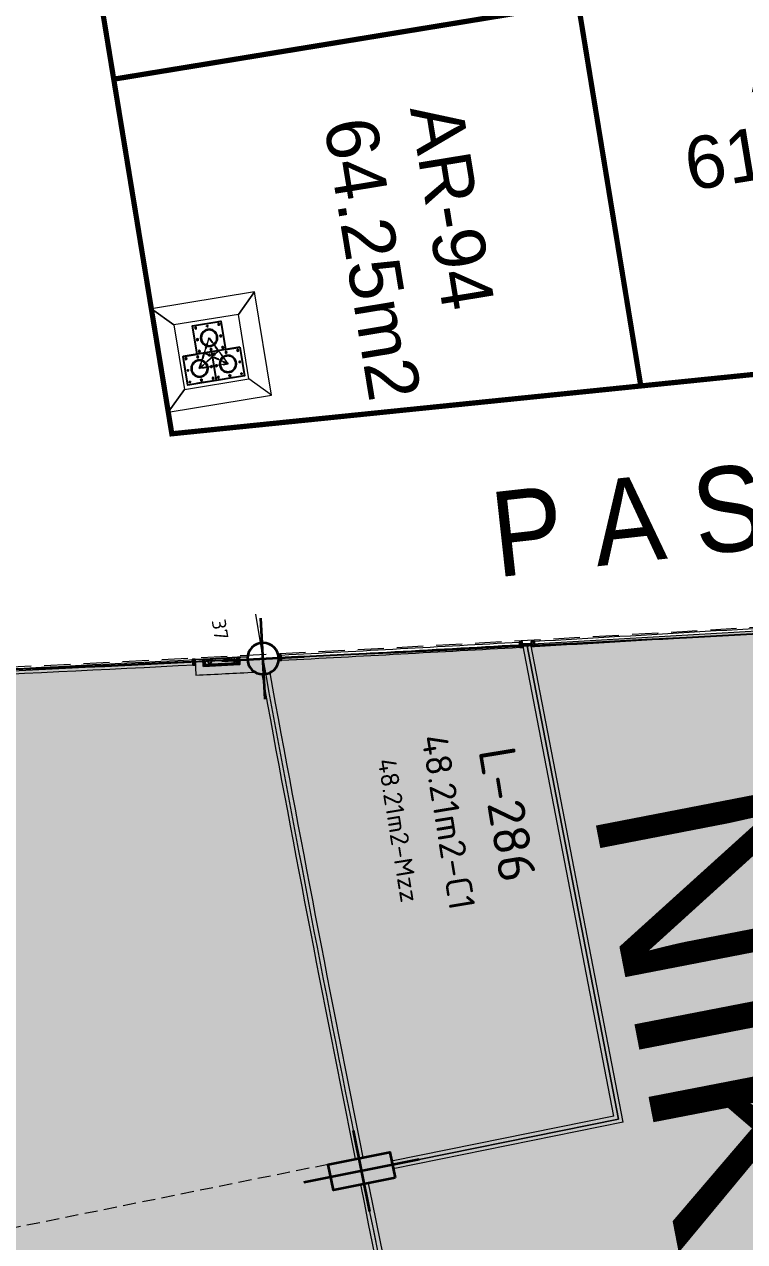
# Model space of a CAD drawing. Header units: metres. Extents: x 2 to 659295185, y -28 to 1124222152.
# Drawn here: x 655435.71 to 655449.48, y 1126392.74 to 1126416 of the extents above; entities that cross this region are included whole.
import ezdxf
from ezdxf.enums import TextEntityAlignment as Align

# ---------------------------------------------------------------- set-up
doc = ezdxf.new("R2010")
doc.units = ezdxf.units.M
doc.header["$MEASUREMENT"] = 0
for name, pattern in [('CCSM_C1_CUERPO EL$0$DASHED', [0.75, 0.5, -0.25]), ('CCSM_C1_CUERPO QR$0$CONTINUA', [0]), ('CCSM_C1_CUERPO QR$0$HIDDEN', [0.375, 0.25, -0.125]), ('CCSM_XREF ESTRUCTURA15$0$ACAD_ISO10W100', [18, 12, -3, 0, -3]), ('CCSM_XREF ESTRUCTURA15$0$DASHED2', [0.375, 0.25, -0.125]), ('CCSM_XREF ESTRUCTURA15$0$MITTE', [2, 1.25, -0.25, 0.25, -0.25]), ('CONTINUA', [0]), ('DASHDOT', [1, 0.5, -0.25, 0, -0.25]), ('DASHED', [0.75, 0.5, -0.25])]:
    doc.linetypes.add(name, pattern=pattern)
doc.layers.get('0').update_dxf_attribs({"linetype": 'CONTINUOUS'})
for name, color, linetype in [('CCSM_C1_CUERPO BJ$0$A-LOCAL ID', 7, 'CONTINUOUS'), ('CCSM_C1_CUERPO BJ$0$ID_Nº LOCAL', 7, 'CONTINUOUS'), ('CCSM_C1_CUERPO D.dwg 19-03-12$0$A-PEDESTAL', 4, 'CONTINUOUS'), ('CCSM_C1_CUERPO EL$0$A-PROYECCIONES', 5, 'CCSM_C1_CUERPO EL$0$DASHED'), ('CCSM_C1_CUERPO QR$0$A-EQUIPOS', 9, 'CONTINUOUS'), ('CCSM_C1_CUERPO QR$0$A-FRENTE DE LOCAL', 4, 'CONTINUOUS'), ('CCSM_C1_CUERPO QR$0$A-LOCAL ID', 7, 'CONTINUOUS'), ('CCSM_C1_CUERPO QR$0$A-MARCOS LOCALES', 4, 'CONTINUOUS'), ('CCSM_C1_CUERPO QR$0$A-PARED', 2, 'CCSM_C1_CUERPO QR$0$CONTINUA'), ('CCSM_C1_CUERPO QR$0$A_PROYECCION', 5, 'CONTINUOUS'), ('CCSM_C1_CUERPO QR$0$ID_AREA EXACTA', 7, 'CONTINUOUS'), ('CCSM_C1_CUERPO QR$0$ID_Nº LOCAL', 7, 'CONTINUOUS'), ('CCSM_C1_CUERPO QR$0$ID_RUBRO', 7, 'CONTINUOUS'), ('CCSM_XREF ESTRUCTURA15$0$A_EJES', 8, 'CCSM_XREF ESTRUCTURA15$0$ACAD_ISO10W100'), ('CCSM_XREF ESTRUCTURA15$0$A_PLANCHAS BASE', 57, 'CONTINUOUS'), ('CCSM_XREF ESTRUCTURA15$0$A_PROYECCION', 8, 'CCSM_XREF ESTRUCTURA15$0$DASHED2'), ('CCSM_XREF ESTRUCTURA15$0$PS_MIDLINE', 1, 'CCSM_XREF ESTRUCTURA15$0$MITTE'), ('CCSM_XREF ESTRUCTURA15$0$PS_SOLID', 2, 'CONTINUOUS'), ('CCSM_XREF ESTRUCTURA15$0$txt100', 2, 'CONTINUOUS'), ('CCSM_XREF KIOSKOSE$0$Kiosco General', 154, 'CONTINUOUS'), ('MESAS DE FERIA', 7, 'CONTINUOUS')]:
    doc.layers.add(name, color=color, linetype=linetype)
doc.layers.add('CCSM_C1_CUERPO QR$0$A-AREAS COMERCIALES', color=151, linetype='CONTINUOUS', plot=False)
for name, color, linetype, lineweight in [('CCSM_C1_CUERPO QR$0$ENUMERACIÓN DE CAJETIN DE EXTINSIÓN', 8, 'CONTINUOUS', 0), ('CCSM_XREF ESTRUCTURA15$0$E-CD-COLUMNA', 2, 'CONTINUOUS', 35), ('CCSM_XREF ESTRUCTURA15$0$E-CR-COLUMNA', 2, 'CONTINUOUS', 35), ('LOCALES ASIGNADOS', 41, 'DASHDOT', 0), ('LOCALES PROPIOS', 101, 'CONTINUA', 0), ('NOMBRES LOCATARIOS', 7, 'CONTINUA', 0)]:
    doc.layers.add(name, color=color, linetype=linetype, lineweight=lineweight)
doc.styles.add('CCSM_C1_CUERPO BJ$0$ROMANS', font='romans__.ttf')
doc.styles.add('CCSM_C1_CUERPO BJ$0$sigo', font='arial.ttf', dxfattribs={"width": 0.9})
doc.styles.add('CCSM_C1_CUERPO QR$0$ROMANS', font='romans__.ttf')
doc.styles.add('CCSM_XREF KIOSKOSE$0$Standard', font='txt')
doc.styles.get("Standard").update_dxf_attribs({"font": 'tahoma.ttf'})

# ---------------------------------------------------------------- blocks, each defined once
blk = doc.blocks.new('CCSM_C1_CUERPO QR$0$MARCO LOCAL-PARED')
for points in [[(655585.328, 1126575.539), (655585.378, 1126575.539), (655585.378, 1126575.439), (655585.328, 1126575.439)], [(655585.333, 1126575.534), (655585.373, 1126575.534), (655585.373, 1126575.444), (655585.333, 1126575.444)], [(655585.393, 1126575.539), (655585.393, 1126575.534), (655585.383, 1126575.534), (655585.383, 1126575.489), (655585.553, 1126575.489), (655585.553, 1126575.534), (655585.543, 1126575.534), (655585.543, 1126575.539), (655585.558, 1126575.539), (655585.558, 1126575.484), (655585.378, 1126575.484), (655585.378, 1126575.539)], [(655585.608, 1126575.539), (655585.558, 1126575.539), (655585.558, 1126575.439), (655585.608, 1126575.439)], [(655585.603, 1126575.534), (655585.563, 1126575.534), (655585.563, 1126575.444), (655585.603, 1126575.444)]]:
    blk.add_lwpolyline(points, close=True)
blk = doc.blocks.new('CCSM_C1_CUERPO QR$0$MARCO LOCAL-COLUMNA')
at = {"layer": 'CCSM_C1_CUERPO QR$0$A-MARCOS LOCALES'}
for points in [[(655585.123, 1126575.588), (655585.173, 1126575.588), (655585.173, 1126575.488), (655585.123, 1126575.488)], [(655585.128, 1126575.583), (655585.168, 1126575.583), (655585.168, 1126575.493), (655585.128, 1126575.493)]]:
    blk.add_lwpolyline(points, close=True, dxfattribs=at)
blk = doc.blocks.new('CCSM_C1_CUERPO QR$0$CAJA DE MANGUERA')
for points in [[(0.444, 0.073), (0.473, -0.106), (0.44, -0.111), (0.417, 0.034), (-0.406, -0.1), (-0.382, -0.246), (-0.415, -0.251), (-0.444, -0.073)], [(0.417, 0.034), (0.44, -0.111), (-0.382, -0.246), (-0.406, -0.1)], [(0.299, 0.008), (0.393, -0.108), (0.246, -0.132)], [(-0.378, -0.123), (-0.288, -0.201), (-0.303, -0.111), (-0.363, -0.214)]]:
    blk.add_lwpolyline(points, close=True)
for points in [[(-0.295, -0.156), (-0.019, -0.111), (-0.012, -0.152)], [(-0.248, -0.149), (-0.241, -0.193)], [(-0.196, -0.14), (-0.189, -0.185)], [(-0.151, -0.133), (-0.144, -0.177)], [(-0.107, -0.125), (-0.1, -0.17)], [(-0.062, -0.118), (-0.055, -0.163)]]:
    blk.add_lwpolyline(points)
blk = doc.blocks.new('CCSM_C1_CUERPO QR$0$IDENT LOCAL')
at = {"style": 'CCSM_C1_CUERPO QR$0$ROMANS'}
for tag, height, p in [('NºLOCAL', 0.7, (0.038, 1.827)), ('AREA-EXACTA', 0.5, (0, 0.85)), ('RUBRO', 0.35, (0, 0)), ('USO', 0.35, (0, -0.85))]:
    blk.add_attdef(tag, text='', height=height, dxfattribs=at).set_placement(p, align=Align.BOTTOM_CENTER)
blk = doc.blocks.new('CCSM_XREF ESTRUCTURA15$0$CCSM_COLUM REDONDA')
at = {"color": 5}
for p, q in [((0, 0.774), (0, -0.774)), ((-0.789, 0), (0.789, 0))]:
    blk.add_line(p, q, dxfattribs=at)
blk.add_circle((0, 0), 0.3)
blk = doc.blocks.new('CCSM_XREF ESTRUCTURA15$0$COLUM REC 120x50 mid')
at = {"color": 5}
for p, q in [((0, 1.124), (0, -1.124)), ((-0.789, 0), (0.789, 0))]:
    blk.add_line(p, q, dxfattribs=at)
at = {"color": 2}
blk.add_lwpolyline([(-0.25, 0.6), (-0.25, -0.6), (0.25, -0.6), (0.25, 0.6)], close=True, dxfattribs=at)
blk = doc.blocks.new('CCSM_XREF ESTRUCTURA15$0$baric')
at = {"layer": 'CCSM_XREF ESTRUCTURA15$0$A_PROYECCION'}
for p, q in [((0, 0), (550, 0)), ((275, -550), (0, 0)), ((0, 0), (412.5, -275)), ((550, 0), (137.5, -275)), ((550, 0), (275, -550))]:
    blk.add_line(p, q, dxfattribs=at)
blk = doc.blocks.new('CCSM_XREF ESTRUCTURA15$0$COLUMNAS D')
at = {"color": 7}
for p, q in [((655441.309, 1126414.035), (655440.766, 1126413.946)), ((655441.038, 1126413.99), (655441.127, 1126413.447))]:
    blk.add_line(p, q, dxfattribs=at)
blk.add_lwpolyline([(655441.581, 1126414.079), (655441.669, 1126413.536), (655440.584, 1126413.358), (655440.495, 1126413.901), (655440.766, 1126413.946), (655440.677, 1126414.488), (655441.22, 1126414.577), (655441.309, 1126414.035), (655441.581, 1126414.079)], dxfattribs=at)
at = {"layer": 'CCSM_XREF ESTRUCTURA15$0$A_EJES'}
for p, q in [((655440.758, 1126414.451, 0), (655440.712, 1126414.443, 0)), ((655440.731, 1126414.47, 0), (655440.739, 1126414.424, 0)), ((655441.202, 1126414.524, 0), (655441.156, 1126414.516, 0)), ((655441.175, 1126414.543, 0), (655441.183, 1126414.497, 0)), ((655440.794, 1126414.229, 0), (655440.748, 1126414.221, 0)), ((655440.767, 1126414.248, 0), (655440.775, 1126414.202, 0)), ((655441.239, 1126414.302, 0), (655441.192, 1126414.294, 0)), ((655441.212, 1126414.321, 0), (655441.219, 1126414.275, 0)), ((655440.831, 1126414.007, 0), (655440.784, 1126413.999, 0)), ((655440.804, 1126414.026, 0), (655440.811, 1126413.98, 0)), ((655441.053, 1126414.043, 0), (655441.006, 1126414.036, 0)), ((655441.026, 1126414.063, 0), (655441.033, 1126414.016, 0)), ((655441.275, 1126414.08, 0), (655441.229, 1126414.072, 0)), ((655441.248, 1126414.099, 0), (655441.256, 1126414.053, 0)), ((655441.34, 1126413.989, 0), (655441.294, 1126413.981, 0)), ((655441.313, 1126414.008, 0), (655441.321, 1126413.962, 0)), ((655441.562, 1126414.025, 0), (655441.516, 1126414.018, 0)), ((655441.535, 1126414.045, 0), (655441.543, 1126413.998, 0)), ((655440.576, 1126413.864, 0), (655440.529, 1126413.856, 0)), ((655440.549, 1126413.883, 0), (655440.556, 1126413.837, 0)), ((655440.798, 1126413.9, 0), (655440.751, 1126413.892, 0)), ((655440.771, 1126413.919, 0), (655440.778, 1126413.873, 0)), ((655441.02, 1126413.936, 0), (655440.973, 1126413.929, 0)), ((655440.993, 1126413.956, 0), (655441, 1126413.909, 0)), ((655441.118, 1126413.953, 0), (655441.072, 1126413.945, 0)), ((655441.091, 1126413.972, 0), (655441.099, 1126413.926, 0)), ((655441.128, 1126413.75, 0), (655441.135, 1126413.704, 0)), ((655441.572, 1126413.823, 0), (655441.573, 1126413.815, 0)), ((655441.599, 1126413.803, 0), (655441.593, 1126413.802, 0)), ((655441.056, 1126413.714, 0), (655441.01, 1126413.707, 0)), ((655441.029, 1126413.734, 0), (655441.037, 1126413.687, 0)), ((655441.155, 1126413.731, 0), (655441.108, 1126413.723, 0)), ((655441.164, 1126413.528, 0), (655441.172, 1126413.482, 0)), ((655441.399, 1126413.543, 0), (655441.367, 1126413.537, 0)), ((655441.389, 1126413.549, 0), (655441.394, 1126413.518, 0)), ((655440.87, 1126413.456, 0), (655440.824, 1126413.448, 0)), ((655440.843, 1126413.475, 0), (655440.851, 1126413.429, 0)), ((655441.092, 1126413.492, 0), (655441.046, 1126413.485, 0)), ((655441.066, 1126413.512, 0), (655441.073, 1126413.465, 0)), ((655441.191, 1126413.509, 0), (655441.145, 1126413.501, 0))]:
    blk.add_line(p, q, dxfattribs=at)
at = {"layer": 'CCSM_XREF ESTRUCTURA15$0$A_PLANCHAS BASE'}
for p, q in [((655440.677, 1126414.488), (655440.79, 1126414.507)), ((655440.766, 1126413.946), (655440.677, 1126414.488)), ((655441.108, 1126414.559), (655441.22, 1126414.577)), ((655441.22, 1126414.577), (655441.309, 1126414.035)), ((655441.581, 1126414.079), (655440.495, 1126413.901)), ((655441.038, 1126413.99), (655441.127, 1126413.447)), ((655441.581, 1126414.079), (655441.63, 1126413.779)), ((655440.54, 1126413.625), (655440.495, 1126413.901)), ((655441.127, 1126413.447), (655440.76, 1126413.387)), ((655441.463, 1126413.502), (655441.127, 1126413.447))]:
    blk.add_line(p, q, dxfattribs=at)
at = {"layer": 'CCSM_XREF ESTRUCTURA15$0$A_PLANCHAS BASE', "extrusion": (0, 0, -1)}
for centre in [(-655440.735, 1126414.447), (-655441.179, 1126414.52), (-655440.771, 1126414.225), (-655441.215, 1126414.298), (-655440.808, 1126414.003), (-655441.03, 1126414.039), (-655441.252, 1126414.076), (-655441.317, 1126413.985), (-655441.539, 1126414.022), (-655440.552, 1126413.86), (-655440.774, 1126413.896), (-655440.997, 1126413.933), (-655441.095, 1126413.949), (-655441.033, 1126413.711), (-655441.132, 1126413.727), (-655441.168, 1126413.505), (-655440.847, 1126413.452), (-655441.069, 1126413.489)]:
    blk.add_circle(centre, 0.0135, dxfattribs=at)
for centre, start, end in [((-655441.576, 1126413.8), 90.3497, 154.657), ((-655441.39, 1126413.541), 184.8412, 60.1655)]:
    blk.add_arc(centre, 0.0135, start, end, dxfattribs=at)
at = {"layer": 'CCSM_XREF ESTRUCTURA15$0$PS_SOLID', "extrusion": (0, 0, -1)}
for centre, radius in [((-655440.993, 1126414.261), 0.162), ((-655440.993, 1126414.261), 0.151), ((-655440.811, 1126413.674), 0.162), ((-655440.811, 1126413.674), 0.151), ((-655441.354, 1126413.763), 0.162), ((-655441.354, 1126413.763), 0.151)]:
    blk.add_circle(centre, radius, dxfattribs=at)
at = {"layer": 'CCSM_XREF ESTRUCTURA15$0$txt100', "xscale": 0.0009999999647109722, "yscale": 0.0009999999647109722, "zscale": 0.0009999999647109722, "rotation": 189.3084474079254}
blk.add_blockref('CCSM_XREF ESTRUCTURA15$0$baric', (655441.354, 1126413.763), dxfattribs=at)
blk = doc.blocks.new('CCSM_C1_CUERPO BJ$0$IDENT LOCAL')
at = {"style": 'CCSM_C1_CUERPO BJ$0$ROMANS'}
for tag, height, p in [('AREA-EXACTA', 0.5, (0.587, 0.096)), ('NºLOCAL', 0.7, (1.17, 0.119)), ('RUBRO', 0.35, (0, 0)), ('USO', 0.35, (-0.587, -0.096))]:
    blk.add_attdef(tag, text='', height=height, rotation=279.3085, dxfattribs=at).set_placement(p, align=Align.BOTTOM_CENTER)

msp = doc.modelspace()

# ---------------------------------------------------------------- hatches: boundary and pattern name
at = {"layer": 'LOCALES ASIGNADOS'}
h = msp.add_hatch(color=256, dxfattribs=at)
edge = h.paths.add_edge_path()
edge.add_arc((219491.1056, 1054914.3756), 441878.9229, 9.308049718, 9.309563548, ccw=False)
edge.add_line((655551.8097, 1126384.9626), (655564.5398, 1126387.0492))
edge.add_line((655564.5398, 1126387.0492), (655562.5867, 1126398.9652))
edge.add_line((655562.5867, 1126398.9652), (655552.3922, 1126397.2942))
edge.add_line((655552.3922, 1126397.2942), (655552.4569, 1126396.8995))
edge.add_line((655552.4569, 1126396.8995), (655549.9212, 1126396.4839))
h = msp.add_hatch(color=256, dxfattribs=at)
h.dxf.hatch_style = 1
h.paths.add_polyline_path([(655447.7572, 1126369.3287), (655459.3909, 1126372.2429, -0.0113085), (655453.9719, 1126396.2193), (655453.9224, 1126396.4643, -0.0038454), (655452.3506, 1126404.5715, -0.0014705), (655445.3148, 1126404.1533), (655447.0706, 1126395.0811), (655442.1596, 1126394.0902, 0.0115684)])
msp.add_hatch(color=256, dxfattribs=at).paths.add_polyline_path([(655442.1596, 1126394.0902), (655447.0703, 1126395.0816), (655445.3145, 1126404.1537, -0.0010528), (655440.2756, 1126403.8797, 0.0045628)])
at = {"layer": 'LOCALES PROPIOS'}
h = msp.add_hatch(color=101, dxfattribs=at)
edge = h.paths.add_edge_path()
edge.add_arc((655980.1616, 1126502.6977), 548.8549, 190.372368, 191.413076, ccw=False)
edge.add_arc((655377.7276, 1127600.5384), 1198.2927, 272.4132328, 272.9920766, ccw=False)
edge.add_arc((656010.9449, 1126508.5871), 592.1948, 190.240308, 191.3822583)
edge.add_line((655430.3972, 1126391.7152), (655423.3751, 1126390.2977))
edge.add_line((655423.3751, 1126390.2977), (655420.3815, 1126376.3821))
edge.add_arc((655980.2138, 1126502.709), 573.9083, 192.715905, 194.0632043)
edge.add_line((655423.5065, 1126363.2538), (655447.7572, 1126369.3287))
edge.add_arc((655974.1009, 1126501.3252), 542.6424, 191.424044, 194.078301, ccw=False)
edge.add_line((655442.2093, 1126393.8447), (655442.1597, 1126394.0898))
edge = h.paths.add_edge_path(flags=16)
edge.add_arc((656009.0857, 1126508.2414), 590.3037, 190.2393683, 191.3849768, ccw=False)
edge.add_arc((655377.7276, 1127600.5384), 1198.2927, 272.0753127, 272.4132328, ccw=False)
edge.add_arc((655980.1928, 1126502.7038), 567.8867, 190.108571, 191.375557)
edge.add_line((655423.462, 1126390.6943), (655423.3751, 1126390.2977))
edge.add_line((655423.3751, 1126390.2977), (655430.3974, 1126391.7153))

# ---------------------------------------------------------------- linework, layer by layer
at = {"layer": 'CCSM_C1_CUERPO D.dwg 19-03-12$0$A-PEDESTAL', "lineweight": 5}
msp.add_lwpolyline([(655440.4373, 1126408.912), (655440.1138, 1126410.8857), (655438.1413, 1126410.5624), (655438.4636, 1126408.5885), (655440.4373, 1126408.912), (655440.0066, 1126409.2214), (655439.8044, 1126410.455), (655440.1138, 1126410.8857), (655439.8044, 1126410.455), (655438.5708, 1126410.2528), (655438.1413, 1126410.5624), (655438.5708, 1126410.2528), (655438.773, 1126409.0192), (655438.4636, 1126408.5885), (655438.773, 1126409.0192), (655440.0066, 1126409.2214)], dxfattribs=at)
at = {"layer": 'CCSM_C1_CUERPO EL$0$A-PROYECCIONES', "lineweight": 5}
msp.add_lwpolyline([(655421.1065, 1126403.1157, 0.0062103), (655452.1715, 1126404.6309, 0.0092237), (655503.3398, 1126408.847, 0.0058318), (655535.1153, 1126412.626), (655535.6132, 1126409.5887, 0.0194724), (655631.4645, 1126426.348, 0.0707147)], format="xyb", dxfattribs=at)
at = {"layer": 'CCSM_C1_CUERPO QR$0$A-AREAS COMERCIALES', "lineweight": 5}
for points in [[(655453.9225, 1126396.4643), (655453.9719, 1126396.2193, 0.0113085), (655459.3909, 1126372.2429), (655447.7572, 1126369.3287, -0.0115684), (655442.1596, 1126394.0902), (655447.0706, 1126395.0811), (655445.3148, 1126404.1533, 0.0014705), (655452.3506, 1126404.5715, 0.0038454), (655453.9225, 1126396.4643)], [(655445.3148, 1126404.1533), (655447.0706, 1126395.0811), (655442.1599, 1126394.0898, -0.0045628), (655440.2759, 1126403.8793, 0.0010528)], [(655442.1597, 1126394.0898, -0.004541), (655440.2759, 1126403.8793, -0.0025257), (655428.1833, 1126403.3085, 0.0049827), (655430.3972, 1126391.7152), (655423.3751, 1126390.2977), (655420.3815, 1126376.3821, 0.0058788), (655423.5065, 1126363.2538), (655447.7572, 1126369.3287, -0.0115819), (655442.2093, 1126393.8447), (655442.1597, 1126394.0898)]]:
    msp.add_lwpolyline(points, format="xyb", close=True, dxfattribs=at)
at = {"layer": 'CCSM_C1_CUERPO QR$0$A-FRENTE DE LOCAL', "lineweight": 5}
for centre, radius, start, end in [((655377.7879, 1127599.3201), 1197.023, 273.2407668, 273.5543733), ((655377.7879, 1127599.3201), 1197.1229, 273.2407663, 273.5543729), ((655376.7647, 1127618.2561), 1215.9865, 273.0102931, 273.2252665), ((655376.7647, 1127618.2557), 1216.0861, 273.0102932, 273.2252674), ((655377.5493, 1127604.1384), 1201.847, 272.4311873, 272.9296267), ((655377.55, 1127604.1249), 1201.9336, 272.4311708, 272.9296312)]:
    msp.add_arc(centre, radius, start, end, dxfattribs=at)
at = {"layer": 'CCSM_C1_CUERPO QR$0$A-PARED', "lineweight": 5}
for q in [(655439.9778, 1126403.9138), (655438.9905, 1126403.5625)]:
    msp.add_line((655438.9749, 1126403.8621), q, dxfattribs=at)
for points in [[(655446.9829, 1126395.1399), (655445.2393, 1126404.149)], [(655447.1583, 1126395.0223), (655445.3904, 1126404.1575)], [(655439.9778, 1126403.9138), (655439.8209, 1126403.9057), (655439.8281, 1126403.7671), (655439.139, 1126403.7316), (655439.1318, 1126403.8702), (655438.9749, 1126403.8619)], [(655446.9829, 1126395.1399), (655442.7332, 1126394.2813)], [(655447.1583, 1126395.0223), (655442.7627, 1126394.1349)]]:
    msp.add_lwpolyline(points, dxfattribs=at)
for centre, radius, start, end in [((655377.7276, 1127600.5384), 1198.2927, 273.2297488, 273.2369856), ((655377.5493, 1127604.1384), 1202.147, 272.9296372, 272.9836914), ((655980.1928, 1126502.7038), 548.9617, 190.402728, 191.38695), ((655980.1928, 1126502.7038), 548.8117, 190.402728, 191.386947), ((655980.5098, 1126502.7754), 549.2867, 191.439904, 192.712047), ((655980.5098, 1126502.7754), 549.1367, 191.439922, 192.712039)]:
    msp.add_arc(centre, radius, start, end, dxfattribs=at)
at = {"layer": 'CCSM_C1_CUERPO QR$0$A_PROYECCION', "linetype": 'CCSM_C1_CUERPO QR$0$HIDDEN', "lineweight": 5}
msp.add_line((655441.5222, 1126394.2165), (655431.2788, 1126392.1482), dxfattribs=at)
at = {"layer": 'CCSM_XREF ESTRUCTURA15$0$E-CD-COLUMNA', "color": 5, "lineweight": 5}
msp.add_line((655440.2758, 1126403.8792), (655440.1367, 1126404.7283), dxfattribs=at)
at = {"layer": 'CCSM_XREF ESTRUCTURA15$0$PS_MIDLINE', "color": 8, "lineweight": 5}
for p, q in [((655439.4531, 1126410.2707, 4.525), (655439.4067, 1126410.2631, 4.525)), ((655439.4261, 1126410.2901, 4.525), (655439.4337, 1126410.2437, 4.525)), ((655439.009, 1126410.1979, 4.525), (655438.9626, 1126410.1903, 4.525)), ((655438.982, 1126410.2173, 4.525), (655438.9896, 1126410.1709, 4.525)), ((655439.231, 1126410.2343, 4.525), (655439.1846, 1126410.2267, 4.525)), ((655439.204, 1126410.2537, 4.525), (655439.2116, 1126410.2073, 4.525)), ((655439.4894, 1126410.0487, 4.525), (655439.4431, 1126410.0411, 4.525)), ((655439.4625, 1126410.0681, 4.525), (655439.4701, 1126410.0217, 4.525)), ((655439.0454, 1126409.9759, 4.525), (655438.999, 1126409.9683, 4.525)), ((655439.0184, 1126409.9953, 4.525), (655439.026, 1126409.9489, 4.525)), ((655439.2768, 1126409.8096, 4.525), (655439.2844, 1126409.7633, 4.525)), ((655439.5258, 1126409.8266, 4.525), (655439.4795, 1126409.819, 4.525)), ((655439.4988, 1126409.846, 4.525), (655439.5065, 1126409.7996, 4.525)), ((655438.8266, 1126409.6107, 4.525), (655438.7802, 1126409.6031, 4.525)), ((655438.7996, 1126409.6301, 4.525), (655438.8072, 1126409.5837, 4.525)), ((655439.0486, 1126409.6471, 4.525), (655439.0022, 1126409.6395, 4.525)), ((655439.0216, 1126409.6665, 4.525), (655439.0292, 1126409.6201, 4.525)), ((655439.0818, 1126409.7539, 4.525), (655439.0354, 1126409.7462, 4.525)), ((655439.0548, 1126409.7732, 4.525), (655439.0624, 1126409.7269, 4.525)), ((655439.2706, 1126409.6835, 4.525), (655439.2243, 1126409.6759, 4.525)), ((655439.2436, 1126409.7029, 4.525), (655439.2512, 1126409.6565, 4.525)), ((655439.3038, 1126409.7902, 4.525), (655439.2574, 1126409.7826, 4.525)), ((655439.3693, 1126409.6996, 4.525), (655439.3229, 1126409.692, 4.525)), ((655439.3423, 1126409.719, 4.525), (655439.3499, 1126409.6727, 4.525)), ((655439.5914, 1126409.736, 4.525), (655439.545, 1126409.7284, 4.525)), ((655439.5644, 1126409.7554, 4.525), (655439.572, 1126409.7091, 4.525)), ((655439.8134, 1126409.7724, 4.525), (655439.767, 1126409.7648, 4.525)), ((655439.7864, 1126409.7918, 4.525), (655439.794, 1126409.7454, 4.525)), ((655439.8228, 1126409.5698, 4.525), (655439.8304, 1126409.5234, 4.525)), ((655438.863, 1126409.3886, 4.525), (655438.8166, 1126409.381, 4.525)), ((655438.836, 1126409.408, 4.525), (655438.8436, 1126409.3617, 4.525)), ((655439.307, 1126409.4614, 4.525), (655439.2606, 1126409.4538, 4.525)), ((655439.28, 1126409.4808, 4.525), (655439.2876, 1126409.4344, 4.525)), ((655439.4057, 1126409.4776, 4.525), (655439.3593, 1126409.47, 4.525)), ((655439.3787, 1126409.497, 4.525), (655439.3863, 1126409.4506, 4.525)), ((655439.8498, 1126409.5504, 4.525), (655439.8034, 1126409.5428, 4.525)), ((655439.8592, 1126409.3478, 4.525), (655439.8668, 1126409.3014, 4.525)), ((655438.8994, 1126409.1666, 4.525), (655438.853, 1126409.159, 4.525)), ((655438.8724, 1126409.186, 4.525), (655438.88, 1126409.1396, 4.525)), ((655439.1214, 1126409.203, 4.525), (655439.075, 1126409.1954, 4.525)), ((655439.0944, 1126409.2224, 4.525), (655439.102, 1126409.176, 4.525)), ((655439.3434, 1126409.2394, 4.525), (655439.297, 1126409.2318, 4.525)), ((655439.3164, 1126409.2588, 4.525), (655439.324, 1126409.2124, 4.525)), ((655439.4421, 1126409.2556, 4.525), (655439.3957, 1126409.248, 4.525)), ((655439.4151, 1126409.275, 4.525), (655439.4227, 1126409.2286, 4.525)), ((655439.6641, 1126409.292, 4.525), (655439.6178, 1126409.2844, 4.525)), ((655439.6372, 1126409.3114, 4.525), (655439.6448, 1126409.265, 4.525)), ((655439.8862, 1126409.3284, 4.525), (655439.8398, 1126409.3208, 4.525))]:
    msp.add_line(p, q, dxfattribs=at)
at = {"layer": 'CCSM_XREF ESTRUCTURA15$0$PS_SOLID', "color": 8, "lineweight": 5}
for p, q in [((655438.9284, 1126410.2354), (655439.4711, 1126410.3243)), ((655439.4711, 1126410.3243), (655439.5601, 1126409.7816)), ((655439.0173, 1126409.6926), (655438.9284, 1126410.2354)), ((655439.2887, 1126409.7371), (655439.8315, 1126409.8261)), ((655439.8315, 1126409.8261), (655439.9204, 1126409.2833)), ((655438.7459, 1126409.6481), (655439.2887, 1126409.7371)), ((655438.8349, 1126409.1054), (655438.7459, 1126409.6481)), ((655439.5601, 1126409.7816), (655439.0173, 1126409.6926)), ((655439.2887, 1126409.7371), (655439.3777, 1126409.1943)), ((655439.3777, 1126409.1943), (655439.2887, 1126409.7371)), ((655439.3777, 1126409.1943), (655438.8349, 1126409.1054)), ((655439.9204, 1126409.2833), (655439.3777, 1126409.1943))]:
    msp.add_line(p, q, dxfattribs=at)
at = {"layer": 'CCSM_XREF ESTRUCTURA15$0$PS_SOLID', "color": 8, "lineweight": 5, "extrusion": (0, 0, -1)}
for centre, radius in [((-655439.4299, 1126410.2669), 0.0135), ((-655438.9858, 1126410.1941), 0.0135), ((-655439.2442, 1126410.0085), 0.162), ((-655439.2442, 1126410.0085), 0.151), ((-655439.2078, 1126410.2305), 0.0135), ((-655439.4663, 1126410.0449), 0.0135), ((-655439.0222, 1126409.9721), 0.0135), ((-655439.2806, 1126409.7864), 0.0135), ((-655439.5027, 1126409.8228), 0.0135), ((-655438.8034, 1126409.6069), 0.0135), ((-655439.0618, 1126409.4212), 0.162), ((-655439.0618, 1126409.4212), 0.151), ((-655439.0254, 1126409.6433), 0.0135), ((-655439.0586, 1126409.75), 0.0135), ((-655439.2474, 1126409.6797), 0.0135), ((-655439.3461, 1126409.6958), 0.0135), ((-655439.6046, 1126409.5102), 0.162), ((-655439.6046, 1126409.5102), 0.151), ((-655439.5682, 1126409.7322), 0.0135), ((-655439.7902, 1126409.7686), 0.0135), ((-655438.8398, 1126409.3848), 0.0135), ((-655439.2838, 1126409.4576), 0.0135), ((-655439.3825, 1126409.4738), 0.0135), ((-655439.8266, 1126409.5466), 0.0135), ((-655439.863, 1126409.3246), 0.0135), ((-655438.8762, 1126409.1628), 0.0135), ((-655439.0982, 1126409.1992), 0.0135), ((-655439.3202, 1126409.2356), 0.0135), ((-655439.4189, 1126409.2518), 0.0135), ((-655439.641, 1126409.2882), 0.0135)]:
    msp.add_circle(centre, radius, dxfattribs=at)
at = {"layer": 'CCSM_XREF ESTRUCTURA15$0$txt100', "color": 8, "lineweight": 5}
for p, q in [((655439.0618, 1126409.4212), (655439.2442, 1126410.0085)), ((655439.2442, 1126410.0085), (655439.6046, 1126409.5102)), ((655439.0618, 1126409.4212), (655439.4244, 1126409.7593)), ((655439.6046, 1126409.5102), (655439.153, 1126409.7149)), ((655439.6046, 1126409.5102), (655439.0618, 1126409.4212))]:
    msp.add_line(p, q, dxfattribs=at)
at = {"layer": 'CCSM_XREF KIOSKOSE$0$Kiosco General', "linetype": 'DASHED', "lineweight": 5, "const_width": 0.1}
for points in [[(655446.2978, 1126416.4034), (655445.0986, 1126423.7225), (655436.3099, 1126421.7267), (655437.421, 1126414.9485)], [(655454.1925, 1126417.6993), (655446.2978, 1126416.4034), (655447.4953, 1126409.088), (655455.467, 1126409.9007)], [(655446.2978, 1126416.4034), (655447.4953, 1126409.088), (655438.5316, 1126408.1741), (655437.421, 1126414.9485)]]:
    msp.add_lwpolyline(points, close=True, dxfattribs=at)
at = {"layer": 'MESAS DE FERIA'}
msp.add_arc((655393.6068, 1127430.6441), 1027.8199, 271.3656012, 277.9142103, dxfattribs=at)

# ---------------------------------------------------------------- block references
at = {"color": 30, "lineweight": 5}
msp.add_blockref('CCSM_XREF ESTRUCTURA15$0$COLUMNAS D', (-1.7491, -4.253), dxfattribs=at)
at = {"layer": 'CCSM_C1_CUERPO BJ$0$A-LOCAL ID', "lineweight": 5}
ref = msp.add_blockref('CCSM_C1_CUERPO BJ$0$IDENT LOCAL', (655452.8834, 1126404.1403), dxfattribs=dict(at, xscale=1.249999999976942, yscale=1.249999999976942, zscale=1.249999999976942, rotation=6.293741522400554))
ref.add_attrib('NºLOCAL', 'P A S I L L O   19', dxfattribs={"layer": 'CCSM_C1_CUERPO BJ$0$ID_Nº LOCAL', "height": 1.625, "rotation": 6.29374, "style": 'CCSM_C1_CUERPO BJ$0$sigo', "width": 0.9}).set_placement((655452.6984, 1126405.8177), align=Align.BOTTOM_CENTER)
at = {"layer": 'CCSM_C1_CUERPO QR$0$A-EQUIPOS', "lineweight": 5, "xscale": 0.7667190466562513, "yscale": 0.7667190466562513, "zscale": 0.7667190466562513, "rotation": 173.6437694380429}
msp.add_blockref('CCSM_C1_CUERPO QR$0$CAJA DE MANGUERA', (655439.4835, 1126403.7493), dxfattribs=at)
at = {"layer": 'CCSM_C1_CUERPO QR$0$A-LOCAL ID', "lineweight": 5}
ref = msp.add_blockref('CCSM_C1_CUERPO QR$0$IDENT LOCAL', (655442.584, 1126400.5545), dxfattribs=dict(at, rotation=279.3084512337735))
ref.add_attrib('RUBRO', '48.21m2-Mzz', dxfattribs={"layer": 'CCSM_C1_CUERPO QR$0$ID_RUBRO', "height": 0.35, "rotation": 279.30845, "style": 'CCSM_C1_CUERPO QR$0$ROMANS'}).set_placement((655442.584, 1126400.5545), align=Align.BOTTOM_CENTER)
ref.add_attrib('NºLOCAL', 'L-286', dxfattribs={"layer": 'CCSM_C1_CUERPO QR$0$ID_Nº LOCAL', "height": 0.7, "rotation": 279.30845, "style": 'CCSM_C1_CUERPO QR$0$ROMANS'}).set_placement((655444.3932, 1126400.8129), align=Align.BOTTOM_CENTER)
ref.add_attrib('AREA-EXACTA', '48.21m2-C1', dxfattribs={"layer": 'CCSM_C1_CUERPO QR$0$ID_AREA EXACTA', "height": 0.5, "rotation": 279.30845, "style": 'CCSM_C1_CUERPO QR$0$ROMANS'}).set_placement((655443.4228, 1126400.692), align=Align.BOTTOM_CENTER)
at = {"layer": 'CCSM_C1_CUERPO QR$0$A-MARCOS LOCALES', "lineweight": 5, "xscale": -1}
for name, p, rotation in [('CCSM_C1_CUERPO QR$0$MARCO LOCAL-PARED', (-62673.0469, 2214186.5988), 183.2351764012325), ('CCSM_C1_CUERPO QR$0$MARCO LOCAL-COLUMNA', (-57669.907, 2217476.7155), 182.9717307363179), ('CCSM_C1_CUERPO QR$0$MARCO LOCAL-COLUMNA', (-58443.0789, 2216969.9977), 183.0124284848073)]:
    msp.add_blockref(name, p, dxfattribs=dict(at, rotation=rotation))
at = {"layer": 'CCSM_XREF ESTRUCTURA15$0$E-CR-COLUMNA', "lineweight": 5, "xscale": -1}
for name, p, rotation in [('CCSM_XREF ESTRUCTURA15$0$CCSM_COLUM REDONDA', (655440.2758, 1126403.8792), 182.9967763335205), ('CCSM_XREF ESTRUCTURA15$0$COLUM REC 120x50 mid', (655442.1597, 1126394.0898), 281.3760047735512)]:
    msp.add_blockref(name, p, dxfattribs=dict(at, rotation=rotation))

# ---------------------------------------------------------------- texts
at = {"layer": 'CCSM_C1_CUERPO QR$0$ENUMERACIÓN DE CAJETIN DE EXTINSIÓN', "lineweight": 5, "insert": (655439.5543, 1126404.6509), "char_height": 0.26688, "width": 0.015658, "attachment_point": 1, "rotation": 279.17328, "style": 'CCSM_C1_CUERPO QR$0$ROMANS'}
msp.add_mtext('37', dxfattribs=at)
at = {"layer": 'CCSM_XREF KIOSKOSE$0$Kiosco General', "lineweight": 5, "char_height": 0.4, "style": 'CCSM_XREF KIOSKOSE$0$Standard'}
for s, insert, attachment_point, rotation in [('\\pt2.6;{\\fArial|b0|i0|c0|p34;\\H2.5x;AR-92\\P61.28m2}', (655453.359, 1126416.325), 3, 9.30988), ('\\pt2.6;{\\fArial|b0|i0|c0|p34;\\H2.5x;AR-94\\P64.25m2}', (655444.0684, 1126414.5504), 1, 279.308)]:
    msp.add_mtext_dynamic_manual_height_columns(s, width=7.561207, gutter_width=1, heights=[0], dxfattribs=dict(at, insert=insert, attachment_point=attachment_point, rotation=rotation))
at = {"layer": 'NOMBRES LOCATARIOS', "insert": (655450.2667, 1126401.8348), "char_height": 3.780386, "attachment_point": 1, "rotation": 280.97303}
msp.add_mtext_dynamic_manual_height_columns('{\\fArial|b0|i0|c0|p34;\\C7;NIKE}', width=25.909705, gutter_width=25, heights=[0], dxfattribs=at)

doc.saveas('drawing.dxf')
